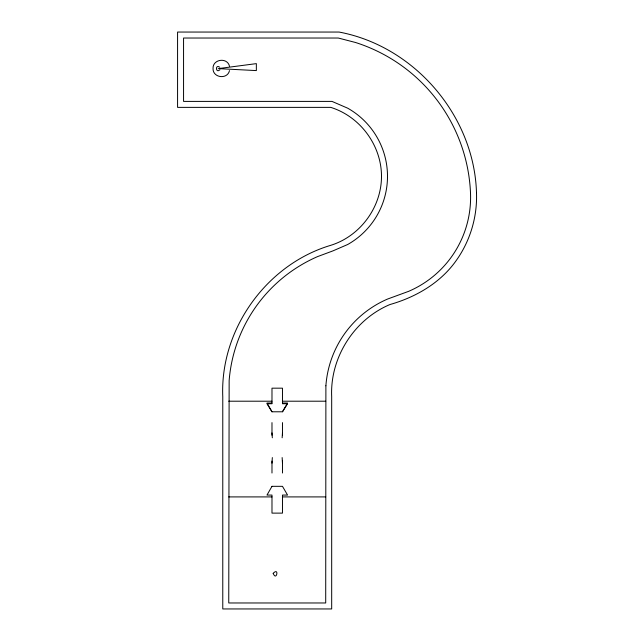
<?xml version="1.0" encoding="UTF-8"?>
<svg xmlns="http://www.w3.org/2000/svg" width="641" height="641" viewBox="0 0 641 641"><rect width="100%" height="100%" fill="white"/><g stroke="black" fill="none" stroke-linecap="round" stroke-linejoin="round"><path stroke-width="0.96" d="M282.144 437.787L282.473 432.891M271.984 463.171L272.321 457.578M229.502 70.614C227.467 79.829 212.62 77.873 213.044 68.451C212.62 59.028 227.467 57.073 229.502 66.287M282.473 411.786L287.561 403.734L282.473 403.734L282.473 388.174L271.984 388.174L271.984 403.734L266.985 403.734L271.984 411.786L282.473 411.786L287.561 403.045L282.473 403.045M219.951 69.749C215.737 73.867 214.943 63.804 219.751 67.209M220.103 68.363L256.352 63.627L256.352 70.59L218.188 68.611M228.749 401.202L271.984 401.202M282.473 401.202L325.708 401.202M271.984 403.045L266.985 403.045L271.984 411.786M228.749 496.911L271.984 496.911M282.473 496.911L325.708 496.911M282.473 463.171L282.144 457.578M271.984 432.891L272.321 437.787M282.473 422.619L282.473 435.207M282.473 461.071L282.473 473.018M271.984 422.619L271.984 435.207M271.984 461.071L271.984 473.018M476.487 192.637C477.425 216.45 470.382 240.375 456.688 259.877C440.968 282.593 416.169 297.071 389.968 304.531C354.032 319.563 329.843 357.822 331.685 396.739L331.685 608.95L222.772 608.95L222.772 396.739C219.943 329.538 266.295 264.541 330.748 245.319C360.234 236.144 381.507 207.227 381.491 176.347C381.507 145.467 360.234 116.55 330.748 107.376L177.573 107.376L177.573 32.05L339.057 32.05C414.527 46.168 474.196 115.885 476.487 192.637M325.892 385.778L325.708 602.973L228.749 602.973L229.149 380.578A147.855 147.855 0 0 1 317.551 256.608L332.983 250.863L347.694 244.501A78.258 78.258 0 0 0 347.694 108.185L331.99 101.398L183.558 101.398L183.558 38.027L338.296 38.027L355.603 42.514A165.362 165.362 0 0 1 470.502 192.893A102.32 102.32 0 0 1 408.67 291.326L387.613 299.035A102.336 102.336 0 0 0 325.892 385.778M273.186 573.342C276.479 581.868 279.492 566.724 273.186 573.342M271.984 486.327L266.985 495.068L271.984 495.068L271.984 513.12L282.473 513.12L282.473 495.068L287.561 495.068L282.473 486.327L271.984 486.327"/></g></svg>
